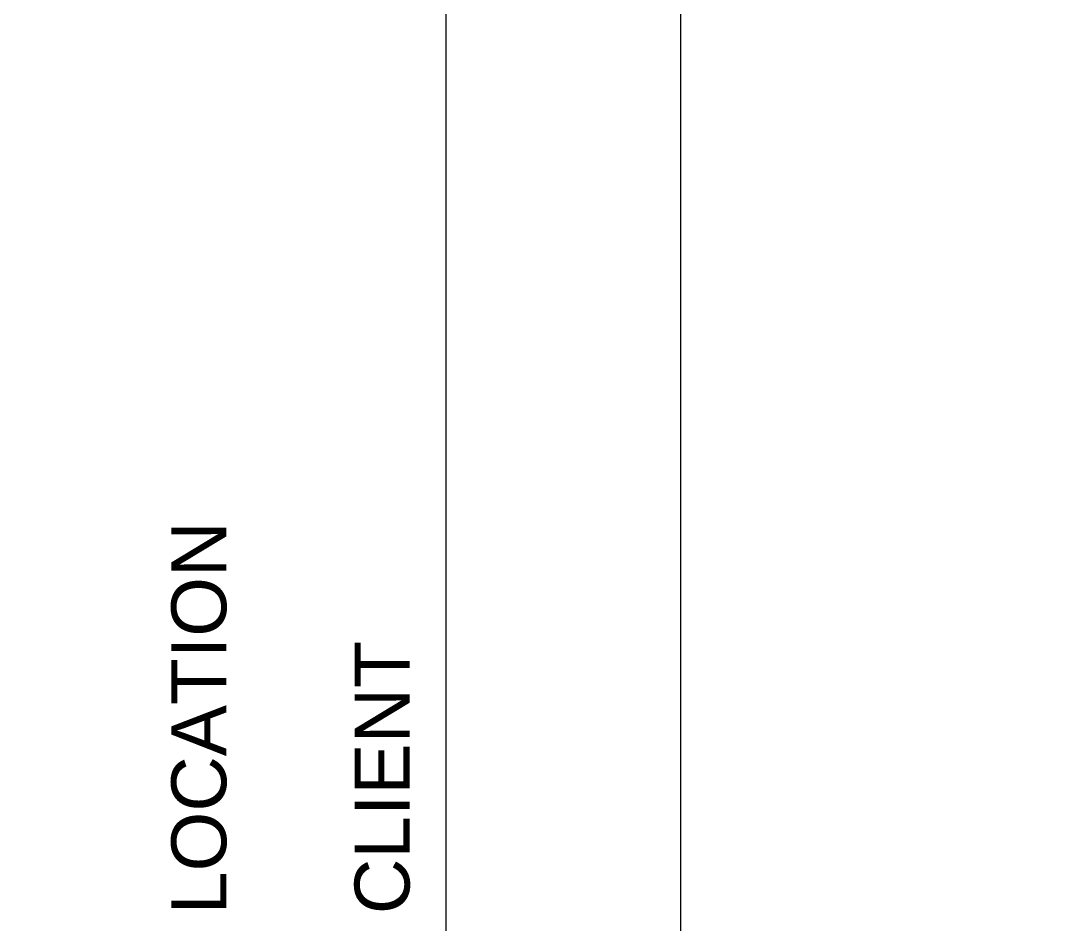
# Model space of a CAD drawing. Extents: x 0 to 17.8, y 0 to 22.
# Drawn here: x 15.594 to 17.821, y 3.907 to 5.832 of the extents above; entities that cross this region are included whole.
import ezdxf
from ezdxf.enums import TextEntityAlignment as Align

# ---------------------------------------------------------------- set-up
doc = ezdxf.new("R2010")
doc.units = 0
doc.header["$LTSCALE"] = 10
doc.header["$MEASUREMENT"] = 0
for name, color, linetype in [('BDR-18', 1, 'Continuous'), ('BDR-25', 4, 'Continuous'), ('BDR-50', 5, 'Continuous')]:
    doc.layers.add(name, color=color, linetype=linetype)
doc.styles.add('HEL-Title2', font='arial.ttf')
doc.styles.get("Standard").update_dxf_attribs({"font": 'arial.ttf'})

msp = doc.modelspace()

# ---------------------------------------------------------------- linework, layer by layer
at = {"layer": 'BDR-18'}
msp.add_lwpolyline([(0, 0), (17, 0), (17, 22), (0, 22)], close=True, dxfattribs=at)
at = {"layer": 'BDR-25'}
msp.add_lwpolyline([(16.5, 19.0027), (16.5, 19.0027), (14.625, 19.0027), (14.625, 3.8502), (16.5, 3.8502), (16.5, 19.0027)], dxfattribs=at)

# ---------------------------------------------------------------- texts
at = {"layer": 'BDR-50', "lineweight": 30}
msp.add_attdef('PROJECT-TITLE', text='-', height=0.1562, rotation=90, dxfattribs=at).set_placement((14.7031, 3.9283), align=Align.TOP_LEFT)
at = {"layer": 'BDR-50', "style": 'HEL-Title2'}
for tag, p in [('LOCATION', (16.0313, 3.9283)), ('CLIENT', (16.4219, 3.9283))]:
    msp.add_attdef(tag, p, '-', height=0.1172, rotation=90, dxfattribs=at)

doc.saveas('drawing.dxf')
